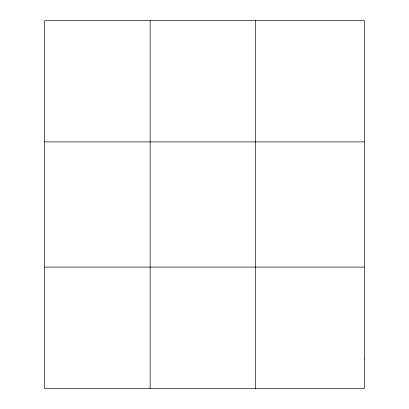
<?xml version="1.0" encoding="UTF-8"?>
<svg xmlns="http://www.w3.org/2000/svg" width="409" height="409" viewBox="0 0 409 409"><rect width="100%" height="100%" fill="white"/><g stroke="black" fill="none" stroke-linecap="round" stroke-linejoin="round"><path stroke-width="0.61" d="M150.134 388.55L150.134 20.45M255.666 388.55L255.666 20.45M44.601 141.923L364.399 141.923M44.601 267.077L364.399 267.077M364.399 358.182L364.399 388.55L44.601 388.55L44.601 20.45L364.399 20.45L364.399 358.182"/></g></svg>
